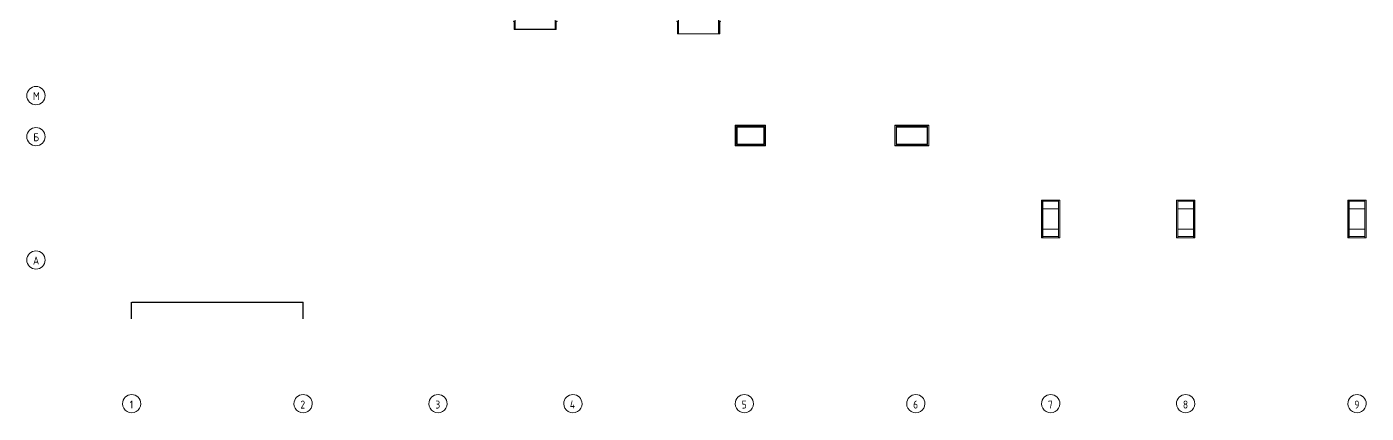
# Model space of a CAD drawing. Header units: millimetres. Extents: x -584918 to 2941280, y 3000189 to 4229862.
# Drawn here: x -466322 to -407735, y 3653665 to 3670590 of the extents above; entities that cross this region are included whole.
import ezdxf

# ---------------------------------------------------------------- set-up
doc = ezdxf.new("R2010")
doc.units = ezdxf.units.MM
doc.layers.get('Defpoints').update_dxf_attribs({"lineweight": 0})
for name, color, linetype, lineweight in [('Витраж', 7, 'Continuous', 0), ('Обобщенные модели', 7, 'Continuous', 0), ('Оси', 7, 'Continuous', 0), ('Стены', 7, 'Continuous', 0), ('Стены наружные', 7, 'Continuous', 0), ('Стены отделка', 7, 'Continuous', 0), ('Стены разрез', 7, 'Continuous', 0), ('Стены штриховка', 7, 'Continuous', 0)]:
    doc.layers.add(name, color=color, linetype=linetype, lineweight=lineweight)
doc.styles.add('GOST Common', font='', dxfattribs={"width": 0.9, "height": 700})
doc.styles.get("Standard").update_dxf_attribs({"font": 'arial.ttf'})
doc.styles.get('GOST Common').set_extended_font_data('GOST Common')
doc.dimstyles.new('ISO-25', dxfattribs={"dimtxt": 2.5, "dimasz": 2.5, "dimexe": 1.25, "dimexo": 0.625, "dimtad": 1, "dimtxsty": 'Standard', "dimcen": 2.5, "dimadec": 0, "dimazin": 0, "dimtfac": 1, "dimtmove": 0, "dimatfit": 3, "dimfxl": 1, "dimarcsym": 0})
pattern_1 = [(45, (-437515.92, 3663725.22), (-235.732, 235.732), []), (45, (-437358.77, 3663725.22), (-235.732, 235.732), [])]

# ---------------------------------------------------------------- blocks, each defined once
blk = doc.blocks.new('Откос с зашивкой _верх_низ_ - Откос-7944804-АР Этаж 01')
at = {"layer": 'Обобщенные модели'}
for p, q in [((-925, 300), (-925, -50)), ((-875, 300), (-925, 300)), ((-920, -55), (-920, 295)), ((-920, 295), (-875, 295)), ((-880, 300), (-880, -300)), ((-875, 300), (-880, 300)), ((875, 300), (-875, 300)), ((-875, -300), (-875, 300)), ((-875, 295), (-875, 300)), ((-875, 300), (875, 300)), ((-875, 295), (875, 295)), ((880, 300), (875, 300)), ((875, 300), (875, -300)), ((925, 300), (875, 300)), ((875, 300), (875, 295)), ((875, 295), (920, 295)), ((880, -300), (880, 300)), ((920, 295), (920, -55)), ((925, -50), (925, 300)), ((-925, -50), (-955, -50)), ((-955, -50), (-955, -55)), ((-955, -55), (-920, -55)), ((-880, -55), (-920, -55)), ((920, -55), (880, -55)), ((920, -55), (955, -55)), ((955, -50), (925, -50)), ((955, -55), (955, -50))]:
    blk.add_line(p, q, dxfattribs=at)
blk = doc.blocks.new('Откос с зашивкой _верх_низ_ - Откос-7944805-АР Этаж 01')
at = {"layer": 'Обобщенные модели'}
for p, q in [((-925, 500), (-925, -50)), ((-875, 500), (-925, 500)), ((-920, -55), (-920, 495)), ((-920, 495), (-875, 495)), ((-880, 500), (-880, -300)), ((-875, 500), (-880, 500)), ((875, 500), (-875, 500)), ((-875, -300), (-875, 500)), ((-875, 495), (-875, 500)), ((-875, 500), (875, 500)), ((-875, 495), (875, 495)), ((880, 500), (875, 500)), ((875, 500), (875, -300)), ((925, 500), (875, 500)), ((875, 500), (875, 495)), ((875, 495), (920, 495)), ((880, -300), (880, 500)), ((920, 495), (920, -55)), ((925, -50), (925, 500)), ((-925, -50), (-955, -50)), ((-955, -50), (-955, -55)), ((-955, -55), (-920, -55)), ((-880, -55), (-920, -55)), ((920, -55), (880, -55)), ((920, -55), (955, -55)), ((955, -50), (925, -50)), ((955, -55), (955, -50))]:
    blk.add_line(p, q, dxfattribs=at)
blk = doc.blocks.new('Стены 28 - Стены 5-7694515-АР Этаж 01')
at = {"layer": 'Стены'}
for p, q in [((15639, -725), (15639, -777)), ((16323, -1102), (15639, -1102)), ((16323, -777), (16323, -725)), ((15639, -1999), (16323, -1999)), ((15639, -2324), (15639, -2376)), ((16323, -2376), (16323, -2324))]:
    blk.add_line(p, q, dxfattribs=at)
at = {"layer": 'Стены разрез'}
for p, q in [((16323, -725), (15639, -725)), ((15639, -777), (16323, -777)), ((16323, -2324), (15639, -2324)), ((15639, -2376), (16323, -2376))]:
    blk.add_line(p, q, dxfattribs=at)
blk = doc.blocks.new('Прямоугольный импост - 5х20 мм  _зазор керамогранита цоколя_-7684918-АР Этаж 01')
at = {"layer": 'Витраж'}
for p, q in [((-2.5, -10), (-2.5, 10)), ((-2.5, 10), (2.5, 10)), ((2.5, 10), (2.5, -10)), ((2.5, -10), (-2.5, -10))]:
    blk.add_line(p, q, dxfattribs=at)
blk = doc.blocks.new('Стены 2 - Стены 5-7956008-АР Этаж 01')
at = {"layer": 'Стены'}
for p, q in [((21539, -725), (21539, -777)), ((22223, -1102), (21539, -1102)), ((22223, -777), (22223, -725)), ((21539, -1999), (22223, -1999)), ((21539, -2324), (21539, -2376)), ((22223, -2376), (22223, -2324))]:
    blk.add_line(p, q, dxfattribs=at)
at = {"layer": 'Стены разрез'}
for p, q in [((22223, -725), (21539, -725)), ((21539, -777), (22223, -777)), ((22223, -2324), (21539, -2324)), ((21539, -2376), (22223, -2376))]:
    blk.add_line(p, q, dxfattribs=at)
blk = doc.blocks.new('Стены 29 - Стены 5-7956073-АР Этаж 01')
at = {"layer": 'Стены'}
for p, q in [((29039, -725), (29039, -777)), ((29723, -1102), (29039, -1102)), ((29723, -777), (29723, -725)), ((29039, -1999), (29723, -1999)), ((29039, -2324), (29039, -2376)), ((29723, -2376), (29723, -2324))]:
    blk.add_line(p, q, dxfattribs=at)
at = {"layer": 'Стены разрез'}
for p, q in [((29723, -725), (29039, -725)), ((29039, -777), (29723, -777)), ((29723, -2324), (29039, -2324)), ((29039, -2376), (29723, -2376))]:
    blk.add_line(p, q, dxfattribs=at)
blk = doc.blocks.new('Ось сетки - Круг_Ø8 мм-6577-АР Этаж 01')
at = {"layer": 'Оси'}
for start, end in [(360, 180), (180, 360)]:
    blk.add_arc((0, 0), 4, start, end, dxfattribs=at)
blk = doc.blocks.new('*D1169')
at = {"color": 0, "lineweight": -2, "transparency": 16777216}
for p, q in [((-461735, 3657801), (-461735, 3658535)), ((-461733, 3658534), (-454238, 3658534)), ((-454235, 3657801), (-454235, 3658535))]:
    blk.add_line(p, q, dxfattribs=at)
at = {"color": 0, "transparency": 16777216}
for points in [[(-461733, 3658534), (-461733, 3658534), (-461735, 3658534)], [(-454238, 3658534), (-454238, 3658534), (-454235, 3658534)]]:
    blk.add_solid(points, dxfattribs=at)
at = {"layer": 'Defpoints', "color": 0, "transparency": 16777216}
for p in [(-454235, 3658534), (-461735, 3657801), (-454235, 3657801)]:
    blk.add_point(p, dxfattribs=at)
at = {"color": 0, "transparency": 16777216, "insert": (-457985, 3658536), "char_height": 2.5, "attachment_point": 5}
blk.add_mtext('7500', dxfattribs=at)

msp = doc.modelspace()

# ---------------------------------------------------------------- hatches: boundary and pattern name
at = {"layer": 'Стены наружные'}
h = msp.add_hatch(dxfattribs=at)
h.set_pattern_fill('FP_6', color=256, style=0, pattern_type=2)
h.set_pattern_definition(pattern_1)
h.paths.add_polyline_path([(-435335.026, 3665382.55), (-435327.026, 3665382.55), (-435327.026, 3666274.55), (-435335.026, 3666274.55), (-435335.026, 3665432.55)])
h = msp.add_hatch(dxfattribs=at)
h.set_pattern_fill('FP_6', color=256, style=0, pattern_type=2)
h.set_pattern_definition(pattern_1)
h.paths.add_polyline_path([(-434018.026, 3666266.55), (-434010.026, 3666266.55), (-434010.026, 3666274.55), (-435327.026, 3666274.55), (-435327.026, 3666266.55), (-434068.026, 3666266.55)])
h = msp.add_hatch(dxfattribs=at)
h.set_pattern_fill('FP_6', color=256, style=0, pattern_type=2)
h.set_pattern_definition(pattern_1)
h.paths.add_polyline_path([(-434018.026, 3665382.55), (-434010.026, 3665382.599), (-434010.026, 3666266.55), (-434018.026, 3666266.55), (-434018.026, 3665432.55)])
h = msp.add_hatch(dxfattribs=at)
h.set_pattern_fill('FP_6', color=256, style=0, pattern_type=2)
h.set_pattern_definition(pattern_1)
h.paths.add_polyline_path([(-428360.026, 3665382.55), (-428352.026, 3665382.55), (-428352.026, 3666274.55), (-428360.026, 3666274.55), (-428360.026, 3665432.55)])
h = msp.add_hatch(dxfattribs=at)
h.set_pattern_fill('FP_6', color=256, style=0, pattern_type=2)
h.set_pattern_definition(pattern_1)
h.paths.add_polyline_path([(-426868.026, 3666266.55), (-426860.026, 3666266.55), (-426860.026, 3666274.55), (-428352.026, 3666274.55), (-428352.026, 3666266.55), (-426918.026, 3666266.55)])
h = msp.add_hatch(dxfattribs=at)
h.set_pattern_fill('FP_6', color=256, style=0, pattern_type=2)
h.set_pattern_definition(pattern_1)
h.paths.add_polyline_path([(-426868.026, 3665382.55), (-426860.026, 3665382.593), (-426860.026, 3666266.55), (-426868.026, 3666266.55), (-426868.026, 3665432.55)])
h = msp.add_hatch(dxfattribs=at)
h.set_pattern_fill('FP_6', color=256, style=0, pattern_type=2)
h.set_pattern_definition(pattern_1)
h.paths.add_polyline_path([(-435327.026, 3665374.55), (-434010.026, 3665374.55), (-434010.026, 3665382.55), (-435335.026, 3665382.55), (-435335.026, 3665374.55)])
h = msp.add_hatch(dxfattribs=at)
h.set_pattern_fill('FP_6', color=256, style=0, pattern_type=2)
h.set_pattern_definition(pattern_1)
h.paths.add_polyline_path([(-428352.026, 3665374.55), (-426860.026, 3665374.55), (-426860.026, 3665382.55), (-428360.026, 3665382.55), (-428360.026, 3665374.55)])

# ---------------------------------------------------------------- linework, layer by layer
at = {"layer": 'Стены'}
for p, q in [((-435275.026, 3666214.55), (-434665.026, 3666214.55)), ((-435275.026, 3666049.55), (-435275.026, 3666214.55)), ((-435275.026, 3666049.55), (-435255.026, 3666049.55)), ((-435275.026, 3665434.55), (-435275.026, 3666044.55)), ((-435275.026, 3666044.55), (-435255.026, 3666044.55)), ((-434665.026, 3666194.55), (-435255.026, 3666194.55)), ((-435255.026, 3666194.55), (-435255.026, 3666049.55)), ((-435255.026, 3666044.55), (-435255.026, 3665454.55)), ((-434665.026, 3666214.55), (-434665.026, 3666194.55)), ((-434660.026, 3666214.55), (-434070.026, 3666214.55)), ((-434660.026, 3666214.55), (-434660.026, 3666194.55)), ((-434090.026, 3666194.55), (-434660.026, 3666194.55)), ((-434090.026, 3665604.55), (-434090.026, 3666194.55)), ((-434070.026, 3666214.55), (-434070.026, 3665604.55)), ((-428300.026, 3666214.55), (-427690.026, 3666214.55)), ((-428300.026, 3666049.55), (-428300.026, 3666214.55)), ((-428300.026, 3666049.55), (-428280.026, 3666049.55)), ((-428300.026, 3665434.55), (-428300.026, 3666044.55)), ((-428300.026, 3666044.55), (-428280.026, 3666044.55)), ((-427690.026, 3666194.55), (-428280.026, 3666194.55)), ((-428280.026, 3666194.55), (-428280.026, 3666049.55)), ((-428280.026, 3666044.55), (-428280.026, 3665454.55)), ((-427690.026, 3666214.55), (-427690.026, 3666194.55)), ((-427685.026, 3666214.55), (-427085.026, 3666214.55)), ((-427685.026, 3666214.55), (-427685.026, 3666194.55)), ((-427085.026, 3666194.55), (-427685.026, 3666194.55)), ((-427085.026, 3666214.55), (-427085.026, 3666194.55)), ((-427080.026, 3666214.55), (-426920.026, 3666214.55)), ((-427080.026, 3666214.55), (-427080.026, 3666194.55)), ((-426940.026, 3666194.55), (-427080.026, 3666194.55)), ((-426940.026, 3665604.55), (-426940.026, 3666194.55)), ((-426920.026, 3666214.55), (-426920.026, 3665604.55)), ((-434685.026, 3665434.55), (-435275.026, 3665434.55)), ((-435255.026, 3665454.55), (-434685.026, 3665454.55)), ((-434685.026, 3665434.55), (-434685.026, 3665454.55)), ((-434680.026, 3665454.55), (-434090.026, 3665454.55)), ((-434680.026, 3665434.55), (-434680.026, 3665454.55)), ((-434070.026, 3665434.55), (-434680.026, 3665434.55)), ((-434070.026, 3665604.55), (-434090.026, 3665604.55)), ((-434090.026, 3665454.55), (-434090.026, 3665599.55)), ((-434070.026, 3665599.55), (-434090.026, 3665599.55)), ((-434070.026, 3665599.55), (-434070.026, 3665434.55)), ((-428140.026, 3665434.55), (-428300.026, 3665434.55)), ((-428280.026, 3665454.55), (-428140.026, 3665454.55)), ((-428140.026, 3665434.55), (-428140.026, 3665454.55)), ((-428135.026, 3665454.55), (-427535.026, 3665454.55)), ((-428135.026, 3665434.55), (-428135.026, 3665454.55)), ((-427535.026, 3665434.55), (-428135.026, 3665434.55)), ((-427535.026, 3665434.55), (-427535.026, 3665454.55)), ((-427530.026, 3665454.55), (-426940.026, 3665454.55)), ((-427530.026, 3665434.55), (-427530.026, 3665454.55)), ((-426920.026, 3665434.55), (-427530.026, 3665434.55)), ((-426920.026, 3665604.55), (-426940.026, 3665604.55)), ((-426940.026, 3665454.55), (-426940.026, 3665599.55)), ((-426920.026, 3665599.55), (-426940.026, 3665599.55)), ((-426920.026, 3665599.55), (-426920.026, 3665434.55))]:
    msp.add_line(p, q, dxfattribs=at)
at = {"layer": 'Стены отделка'}
for p, q in [((-435335.026, 3666274.55), (-435335.026, 3665374.55)), ((-434010.026, 3666274.55), (-435335.026, 3666274.55)), ((-435277.026, 3665432.55), (-435277.026, 3666216.55)), ((-435277.026, 3666216.55), (-434068.026, 3666216.55)), ((-434068.026, 3666216.55), (-434068.026, 3665432.55)), ((-434010.026, 3665374.55), (-434010.026, 3666274.55)), ((-428360.026, 3666274.55), (-428360.026, 3665374.55)), ((-426860.026, 3666274.55), (-428360.026, 3666274.55)), ((-428302.026, 3665432.55), (-428302.026, 3666216.55)), ((-428302.026, 3666216.55), (-426918.026, 3666216.55)), ((-426918.026, 3666216.55), (-426918.026, 3665432.55)), ((-426860.026, 3665374.55), (-426860.026, 3666274.55)), ((-435335.026, 3665374.55), (-434010.026, 3665374.55)), ((-434068.026, 3665432.55), (-435277.026, 3665432.55)), ((-428360.026, 3665374.55), (-426860.026, 3665374.55)), ((-426918.026, 3665432.55), (-428302.026, 3665432.55)), ((-421877.026, 3662999.974), (-421935.026, 3662999.974)), ((-421935.026, 3662999.974), (-421935.026, 3661349.126)), ((-421877.026, 3661400.932), (-421877.026, 3662948.168)), ((-421135.026, 3662999.974), (-421193.026, 3662999.974)), ((-421193.026, 3662948.168), (-421193.026, 3661400.932)), ((-421135.026, 3661349.126), (-421135.026, 3662999.974)), ((-415977.026, 3662999.974), (-416035.026, 3662999.974)), ((-416035.026, 3662999.974), (-416035.026, 3661349.126)), ((-415977.026, 3661400.932), (-415977.026, 3662948.168)), ((-415235.026, 3662999.974), (-415293.026, 3662999.974)), ((-415293.026, 3662948.168), (-415293.026, 3661400.932)), ((-415235.026, 3661349.126), (-415235.026, 3662999.974)), ((-408477.026, 3662999.974), (-408535.026, 3662999.974)), ((-408535.026, 3662999.974), (-408535.026, 3661349.126)), ((-408477.026, 3661400.932), (-408477.026, 3662948.168)), ((-407735.026, 3662999.974), (-407793.026, 3662999.974)), ((-407793.026, 3662948.168), (-407793.026, 3661400.932)), ((-407735.026, 3661349.126), (-407735.026, 3662999.974)), ((-421935.026, 3661349.126), (-421877.026, 3661349.126)), ((-421193.026, 3661349.126), (-421135.026, 3661349.126)), ((-416035.026, 3661349.126), (-415977.026, 3661349.126)), ((-415293.026, 3661349.126), (-415235.026, 3661349.126)), ((-408535.026, 3661349.126), (-408477.026, 3661349.126)), ((-407793.026, 3661349.126), (-407735.026, 3661349.126))]:
    msp.add_line(p, q, dxfattribs=at)
at = {"layer": 'Стены штриховка'}
for p, q in [((-435327.026, 3666266.55), (-435327.026, 3665382.55)), ((-434018.026, 3666266.55), (-435327.026, 3666266.55)), ((-434018.026, 3665382.55), (-434018.026, 3666266.55)), ((-428352.026, 3666266.55), (-428352.026, 3665382.55)), ((-426868.026, 3666266.55), (-428352.026, 3666266.55)), ((-426868.026, 3665382.55), (-426868.026, 3666266.55)), ((-434018.026, 3665382.55), (-435327.026, 3665382.55)), ((-426868.026, 3665382.55), (-428352.026, 3665382.55)), ((-421927.026, 3662999.974), (-421927.026, 3661349.126)), ((-421877.026, 3662948.168), (-421877.026, 3662999.974)), ((-421193.026, 3662999.974), (-421193.026, 3662948.168)), ((-421143.026, 3662999.974), (-421143.026, 3661349.126)), ((-416027.026, 3662999.974), (-416027.026, 3661349.126)), ((-415977.026, 3662948.168), (-415977.026, 3662999.974)), ((-415293.026, 3662999.974), (-415293.026, 3662948.168)), ((-415243.026, 3662999.974), (-415243.026, 3661349.126)), ((-408527.026, 3662999.974), (-408527.026, 3661349.126)), ((-408477.026, 3662948.168), (-408477.026, 3662999.974)), ((-407793.026, 3662999.974), (-407793.026, 3662948.168)), ((-407743.026, 3662999.974), (-407743.026, 3661349.126)), ((-421877.026, 3661349.126), (-421877.026, 3661400.932)), ((-421193.026, 3661400.932), (-421193.026, 3661349.126)), ((-415977.026, 3661349.126), (-415977.026, 3661400.932)), ((-415293.026, 3661400.932), (-415293.026, 3661349.126)), ((-408477.026, 3661349.126), (-408477.026, 3661400.932)), ((-407793.026, 3661400.932), (-407793.026, 3661349.126))]:
    msp.add_line(p, q, dxfattribs=at)

# ---------------------------------------------------------------- block references
at = {"layer": 'Витраж', "extrusion": (0, 0, -1)}
for p, rotation in [((435265.026, 3666047.05), 90), ((434662.526, 3666204.55), 180), ((428290.026, 3666047.05), 90), ((427687.526, 3666204.55), 180), ((427082.526, 3666204.55), 180), ((434080.026, 3665602.05), 270), ((426930.026, 3665602.05), 270)]:
    msp.add_blockref('Прямоугольный импост - 5х20 мм  _зазор керамогранита цоколя_-7684918-АР Этаж 01', p, dxfattribs=dict(at, rotation=rotation))
for p in [(434682.526, 3665444.55), (428137.526, 3665444.55), (427532.526, 3665444.55)]:
    msp.add_blockref('Прямоугольный импост - 5х20 мм  _зазор керамогранита цоколя_-7684918-АР Этаж 01', p, dxfattribs=at)
at = {"layer": 'Обобщенные модели', "rotation": 180}
for name, p in [('Откос с зашивкой _верх_низ_ - Откос-7944804-АР Этаж 01', (-444085.026, 3670774.55)), ('Откос с зашивкой _верх_низ_ - Откос-7944805-АР Этаж 01', (-436935.026, 3670774.55))]:
    msp.add_blockref(name, p, dxfattribs=at)
at = {"layer": 'Оси', "xscale": 99.99999999999993, "yscale": 99.99999999999993, "zscale": 99.99999999999993}
for p, rotation in [((-465921.917, 3667574.55), 269.9999999999994), ((-465921.917, 3665774.55), 269.9999999999994), ((-465921.917, 3660374.55), 269.9999999999994), ((-461735.026, 3654082.903), 180), ((-454235.026, 3654082.903), 180), ((-448335.026, 3654082.903), 180), ((-442435.026, 3654082.903), 180), ((-434935.026, 3654082.903), 180), ((-427435.026, 3654082.903), 180), ((-421535.026, 3654082.903), 180), ((-415635.026, 3654082.903), 180), ((-408135.026, 3654082.903), 180)]:
    msp.add_blockref('Ось сетки - Круг_Ø8 мм-6577-АР Этаж 01', p, dxfattribs=dict(at, rotation=rotation))
at = {"layer": 'Стены'}
for name in ['Стены 28 - Стены 5-7694515-АР Этаж 01', 'Стены 2 - Стены 5-7956008-АР Этаж 01', 'Стены 29 - Стены 5-7956073-АР Этаж 01']:
    msp.add_blockref(name, (-437515.924, 3663725.217), dxfattribs=at)

# ---------------------------------------------------------------- texts
at = {"layer": 'Оси', "char_height": 350, "attachment_point": 1, "style": 'GOST Common'}
for s, insert, width in [('\\fGOST Common|b0|i0|c204|p34|;\\W.9;М', (-466050.09, 3667727.137), 346.329), ('\\fGOST Common|b0|i0|c204|p34|;\\W.9;Б', (-466035.24, 3665927.137), 310.25306), ('\\fGOST Common|b0|i0|c204|p34|;\\W.9;А', (-466050.09, 3660527.137), 346.329), ('\\fGOST Common|b0|i0|c204|p34|;\\W.9;1', (-461817.895, 3654220.182), 187.59487), ('\\fGOST Common|b0|i0|c204|p34|;\\W.9;2', (-454353.445, 3654220.182), 274.17712), ('\\fGOST Common|b0|i0|c204|p34|;\\W.9;3', (-448450.745, 3654220.182), 266.96194), ('\\fGOST Common|b0|i0|c204|p34|;\\W.9;4', (-442568.295, 3654220.182), 310.25306), ('\\fGOST Common|b0|i0|c204|p34|;\\W.9;5', (-435053.445, 3654220.182), 274.17712), ('\\fGOST Common|b0|i0|c204|p34|;\\W.9;6', (-427553.445, 3654220.182), 274.17712), ('\\fGOST Common|b0|i0|c204|p34|;\\W.9;7', (-421653.445, 3654220.182), 274.17712), ('\\fGOST Common|b0|i0|c204|p34|;\\W.9;8', (-415753.445, 3654220.182), 274.17712), ('\\fGOST Common|b0|i0|c204|p34|;\\W.9;9', (-408253.445, 3654220.182), 274.17712)]:
    msp.add_mtext(s, dxfattribs=dict(at, insert=insert, width=width))

# ---------------------------------------------------------------- dimensions: what is measured, and where the dimension line sits
dim = msp.add_aligned_dim(p1=(-461735.026, 3657800.675), p2=(-454235.026, 3657800.675), distance=733.295, dimstyle='ISO-25')
dim.commit()
dim.dimension.update_dxf_attribs({"geometry": '*D1169', "text_midpoint": (-457985.026, 3658535.871)})

doc.saveas('drawing.dxf')
